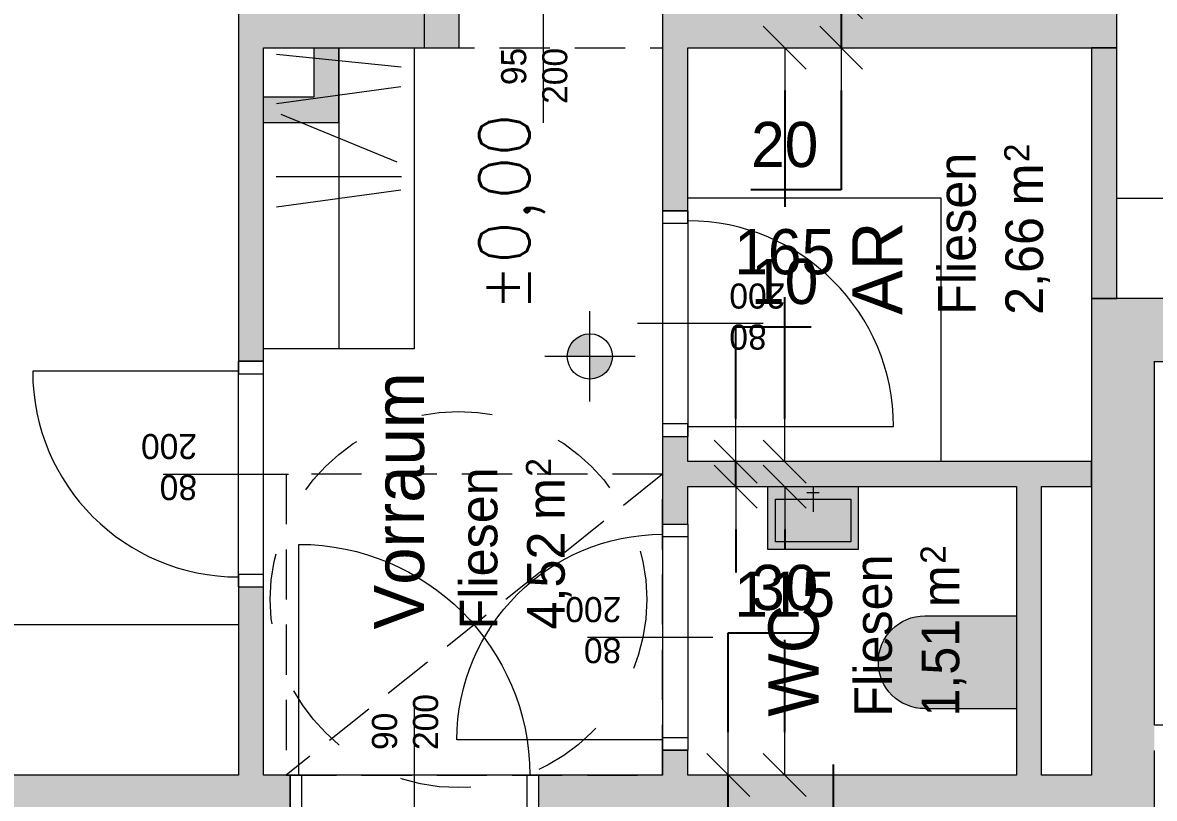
# Model space of a CAD drawing. Header units: metres. Extents: x -223175 to -223082, y -66 to 73.
# Drawn here: x -223164.332 to -223159.822, y -35.672 to -32.579 of the extents above; entities that cross this region are included whole.
import ezdxf
from ezdxf.enums import TextEntityAlignment as Align

# ---------------------------------------------------------------- set-up
doc = ezdxf.new("R2010")
doc.units = ezdxf.units.M
doc.header["$MEASUREMENT"] = 0
for name, pattern in [('HIDDEN', [0.3, 0.2, -0.09999999999999998]), ('Strichlinie', [0.5644444465637207, 0.2822222232818604, -0.2822222232818603]), ('Strichlinie mittel', [0.30000000000000004, 0.2, -0.1])]:
    doc.linetypes.add(name, pattern=pattern)
for name, color, linetype in [('cs-abbruch wand.cs', 7, 'Continuous'), ('cs-b1600.cs', 7, 'Continuous'), ('cs-bemassung.cs', 7, 'Continuous'), ('cs-bestand wand.cs', 7, 'Continuous'), ('cs-einrichtung allg.cs', 7, 'Continuous'), ('cs-einrichtung san.cs', 7, 'Continuous'), ('cs-hoehenkoten.cs', 7, 'Continuous'), ('cs-raumstempel.cs', 7, 'Continuous'), ('cs-wand ntr.cs', 7, 'Continuous')]:
    doc.layers.add(name, color=color, linetype=linetype)
doc.dimstyles.new('ERSTELLTER_STIL__2', dxfattribs={"dimtxt": 0.1799999952316284, "dimasz": 0.171, "dimexe": 0.18, "dimexo": 0.0625, "dimgap": 0.09, "dimtad": 1, "dimtih": 1, "dimtoh": 1, "dimdec": 0, "dimlfac": 100, "dimzin": 0, "dimdsep": 46, "dimtxsty": 'Standard', "dimblk": 'ARROWHEAD_6', "dimblk1": 'ARROWHEAD_6', "dimblk2": 'ARROWHEAD_6', "dimcen": 0.09, "dimse1": 1, "dimse2": 1, "dimclrd": 7, "dimclre": 7, "dimclrt": 7, "dimazin": 0, "dimtfac": 1, "dimtdec": 4, "dimtmove": 0, "dimatfit": 3, "dimfxl": 1, "dimtolj": 1, "dimtzin": 0, "dimarcsym": 0})

# ---------------------------------------------------------------- blocks, each defined once
blk = doc.blocks.new('WC_21_89', base_point=(-14431.75625644175, 223160.7018284391))
at = {"layer": 'cs-raumstempel.cs', "color": 7, "lineweight": 13}
for tag, height, p in [('ROOM_NAME', 0.2, (-14432.09815144175, 223161.0351617724)), ('stFloorCovering', 0.15, (-14432.09815144175, 223160.6931011664)), ('ROOM_AREA', 0.15, (-14432.09815144175, 223160.4245557118)), ('DUMMY_875', 0.15, (-14431.71720144175, 223160.4245557118)), ('DUMMY_876', 0.1, (-14431.48898144175, 223160.4291011663))]:
    blk.add_attdef(tag, text='', height=height, dxfattribs=at).set_placement(p, align=Align.TOP_LEFT)
blk = doc.blocks.new('AR_21_91', base_point=(-14430.15474749245, 223160.3679225197))
at = {"layer": 'cs-raumstempel.cs', "color": 7, "lineweight": 13}
for tag, height, p in [('ROOM_NAME', 0.2, (-14430.49664249245, 223160.7012558531)), ('stFloorCovering', 0.15, (-14430.49664249245, 223160.359195247)), ('ROOM_AREA', 0.15, (-14430.49664249245, 223160.0906497925)), ('DUMMY_875', 0.15, (-14430.11569249245, 223160.0906497925)), ('DUMMY_876', 0.1, (-14429.88747249245, 223160.095195247))]:
    blk.add_attdef(tag, text='', height=height, dxfattribs=at).set_placement(p, align=Align.TOP_LEFT)
blk = doc.blocks.new('Vorraum_21_93', base_point=(-14431.22804239603, 223162.2740176304))
at = {"layer": 'cs-raumstempel.cs', "color": 7, "lineweight": 13}
for tag, height, p in [('ROOM_NAME', 0.2, (-14431.75080739603, 223162.6073509637)), ('stFloorCovering', 0.15, (-14431.75080739603, 223162.2652903576)), ('ROOM_AREA', 0.15, (-14431.75080739603, 223161.9967449031)), ('DUMMY_875', 0.15, (-14431.36985739603, 223161.9967449031)), ('DUMMY_876', 0.1, (-14431.14163739603, 223162.0012903576))]:
    blk.add_attdef(tag, text='', height=height, dxfattribs=at).set_placement(p, align=Align.TOP_LEFT)
blk = doc.blocks.new('Blockfutter 21_13')
at = {"layer": 'cs-bestand wand.cs', "color": 7, "linetype": 'Continuous', "lineweight": 0}
for p, q in [((0.4600000000000001, 0), (0.4600000000000001, 0.92)), ((-0.4950000000000001, 0), (0.4950000000000001, 0)), ((-0.4500000000000001, 0), (-0.4950000000000001, 0)), ((-0.4950000000000001, 0), (-0.4950000000000001, -0.3)), ((-0.4950000000000001, 0), (-0.4950000000000001, -0.3)), ((-0.4950000000000001, 0), (-0.4950000000000001, -0.3)), ((-0.4500000000000001, -0.3), (-0.4500000000000001, 0)), ((0.4950000000000001, 0), (0.4500000000000001, 0)), ((0.4500000000000001, 0), (0.4500000000000001, -0.3)), ((0.4950000000000001, -0.3), (0.4950000000000001, 0)), ((0.4950000000000001, 0), (0.4950000000000001, -0.3)), ((0.4950000000000001, 0), (0.4950000000000001, -0.3)), ((-0.4950000000000001, -0.3), (0.4950000000000001, -0.3)), ((-0.4950000000000001, -0.3), (-0.4500000000000001, -0.3)), ((0.4500000000000001, -0.3), (0.4950000000000001, -0.3))]:
    blk.add_line(p, q, dxfattribs=at)
blk.add_arc((0.4600000000000001, 0), 0.92, 90, 180, dxfattribs=at)
blk = doc.blocks.new('T Marker 21_10')
at = {"layer": 'cs-bestand wand.cs', "color": 7, "linetype": 'Continuous', "lineweight": 13}
blk.add_line((0, 0.3), (0, -0.4), dxfattribs=at)
at = {"layer": 'cs-bestand wand.cs', "color": 7, "lineweight": 13}
for tag, p in [('DUMMY_272', (0.02636363636363635, 0.06506909090909088)), ('DUMMY_273', (0.19, 0.06506909090909088))]:
    blk.add_attdef(tag, text='', height=0.1, rotation=90, dxfattribs=at).set_placement(p, align=Align.BOTTOM_LEFT)
blk = doc.blocks.new('Wand_122', base_point=(-14432.63125644175, 223167.247081045))
at = {"layer": 'cs-bestand wand.cs', "linetype": 'Continuous', "lineweight": 0, "true_color": 0x8b8b8b}
for points in [[(-14432.63125644175, 223167.247081045), (-14432.63125644175, 223162.941350608), (-14432.33125644175, 223162.941350608), (-14432.33125644175, 223166.947081045)], [(-14432.63125644175, 223159.497081045), (-14432.33125644175, 223159.747081045), (-14432.33125644175, 223161.951350608), (-14432.63125644175, 223161.951350608)]]:
    blk.add_hatch(color=252, dxfattribs=at).paths.add_polyline_path(points)
at = {"layer": 'cs-bestand wand.cs', "color": 7, "linetype": 'Continuous', "lineweight": 20}
for p, q in [((-14432.33125644175, 223162.9413506504), (-14432.63125644175, 223162.9413506504)), ((-14432.33125644175, 223161.9513506504), (-14432.63125644175, 223161.9513506504))]:
    blk.add_line(p, q, dxfattribs=at)
at = {"layer": 'cs-bestand wand.cs', "color": 7, "linetype": 'Continuous', "lineweight": 20, "flags": 128}
for points in [[(-14432.33125644175, 223163.147081045), (-14432.33125644175, 223166.947081045)], [(-14432.33125644175, 223162.9413506252), (-14432.33125644175, 223163.047081045)], [(-14432.33125644175, 223161.4565791181), (-14432.33125644175, 223161.9513506251)], [(-14432.33125644175, 223160.04707776), (-14432.33125644175, 223161.3565791181)], [(-14432.33125644175, 223159.747081045), (-14432.33125644175, 223159.94707776)]]:
    blk.add_lwpolyline(points, dxfattribs=at)
at = {"layer": 'cs-bestand wand.cs', "color": 7, "linetype": 'Continuous', "lineweight": 0, "xscale": -1, "rotation": 270}
blk.add_blockref('Blockfutter 21_13', (-14432.33125644175, 223162.4463506504), dxfattribs=at)
at = {"layer": 'cs-bestand wand.cs', "color": 7, "linetype": 'Continuous', "lineweight": 0}
ref = blk.add_blockref('T Marker 21_10', (-14432.33125644175, 223162.4463506504), dxfattribs=dict(at, rotation=270))
ref.add_attrib('DUMMY_272', 'EI2 30-C-sm', dxfattribs={"color": 7, "lineweight": 13, "height": 0.1, "rotation": 360}).set_placement((-14433.44689644175, 223162.4414177413), align=Align.BOTTOM_LEFT)
ref.add_attrib('DUMMY_273', '90', dxfattribs={"color": 7, "lineweight": 13, "height": 0.1, "rotation": 360}).set_placement((-14432.23125644175, 223162.4850541049), align=Align.BOTTOM_LEFT)
ref.add_attrib('DUMMY_274', '200', dxfattribs={"color": 7, "lineweight": 13, "height": 0.1, "rotation": 360}).set_placement((-14432.23125644175, 223162.3214177413), align=Align.BOTTOM_LEFT)
blk = doc.blocks.new('Wand_127', base_point=(-14430.43125644175, 223159.497081045))
at = {"layer": 'cs-bestand wand.cs', "linetype": 'Continuous', "lineweight": 0, "true_color": 0x8b8b8b}
blk.add_hatch(color=252, dxfattribs=at).paths.add_polyline_path([(-14430.43125644175, 223159.747081045), (-14432.33125644175, 223159.747081045), (-14432.63125644175, 223159.497081045), (-14430.68125644175, 223159.497081045)])
at = {"layer": 'cs-bestand wand.cs', "color": 7, "linetype": 'Continuous', "lineweight": 20, "flags": 128}
for points in [[(-14430.43125644175, 223159.747081045), (-14432.33125644175, 223159.747081045)], [(-14432.63125644175, 223159.497081045), (-14432.2327697908, 223159.497081045)], [(-14432.1327697908, 223159.497081045), (-14430.68125644175, 223159.497081045)]]:
    blk.add_lwpolyline(points, dxfattribs=at)
blk = doc.blocks.new('Wand_129', base_point=(-14430.43125644175, 223154.4571014483))
at = {"layer": 'cs-bestand wand.cs', "linetype": 'Continuous', "lineweight": 0, "true_color": 0x8b8b8b}
blk.add_hatch(color=252, dxfattribs=at).paths.add_polyline_path([(-14430.43125644175, 223154.7071014483), (-14430.43125644175, 223159.747081045), (-14430.68125644175, 223159.497081045), (-14430.68125644175, 223154.7071014483)])
at = {"layer": 'cs-bestand wand.cs', "color": 7, "linetype": 'Continuous', "lineweight": 20, "flags": 128}
blk.add_lwpolyline([(-14430.43125644175, 223154.7071014483), (-14430.43125644175, 223159.747081045)], dxfattribs=at)
blk = doc.blocks.new('Rechteckige Türöffnung 21_9')
at = {"layer": 'cs-bestand wand.cs', "color": 1, "linetype": 'Strichlinie mittel', "lineweight": 0}
for p, q in [((-0.4750000000003652, 0.2), (0.4750000000003652, 0.2)), ((-0.4750000000003652, 0), (0.4750000000003652, 0))]:
    blk.add_line(p, q, dxfattribs=at)
at = {"layer": 'cs-bestand wand.cs', "color": 1, "linetype": 'Continuous', "lineweight": 0}
for p, q in [((-0.4750000000003652, 0), (-0.4750000000003652, 0.2)), ((0.4750000000003652, 0), (0.4750000000003652, 0.2))]:
    blk.add_line(p, q, dxfattribs=at)
blk = doc.blocks.new('T Marker 21_14')
at = {"layer": 'cs-bestand wand.cs', "color": 1, "linetype": 'Continuous', "lineweight": 0}
blk.add_line((-6.123233995736766e-17, -0.5), (1.224646799147354e-17, 0.1), dxfattribs=at)
at = {"layer": 'cs-bestand wand.cs', "color": 1, "lineweight": 0}
for tag, p in [('DUMMY_272', (0.02636363636363628, -0.284169182762363)), ('DUMMY_273', (0.1899999999999999, -0.35878831959809))]:
    blk.add_attdef(tag, text='', height=0.1, rotation=89.99999999999999, dxfattribs=at).set_placement(p, align=Align.BOTTOM_LEFT)
blk = doc.blocks.new('Wand_141', base_point=(-14429.43125644175, 223163.047081045))
at = {"layer": 'cs-bestand wand.cs', "linetype": 'Continuous', "lineweight": 0, "true_color": 0x8b8b8b}
for points in [[(-14429.43125644175, 223163.047081045), (-14429.43125644175, 223162.4065791019), (-14429.23125646559, 223162.4065791019), (-14429.23125646559, 223163.047081045)], [(-14429.43125644175, 223159.647081045), (-14429.23125646559, 223159.647081045), (-14429.23125646559, 223161.4565791138), (-14429.43125644175, 223161.4565791138)]]:
    blk.add_hatch(color=252, dxfattribs=at).paths.add_polyline_path(points)
at = {"layer": 'cs-bestand wand.cs', "color": 7, "linetype": 'Continuous', "lineweight": 20}
for p, q in [((-14429.23125644175, 223162.4065791181), (-14429.43125644175, 223162.4065791181)), ((-14429.23125644175, 223161.4565791181), (-14429.43125644175, 223161.4565791181))]:
    blk.add_line(p, q, dxfattribs=at)
at = {"layer": 'cs-bestand wand.cs', "color": 7, "linetype": 'Continuous', "lineweight": 20, "flags": 128}
for points in [[(-14429.43125644175, 223163.047081045), (-14429.43125644175, 223162.8470810451)], [(-14429.23125644175, 223162.4065791019), (-14429.23125644175, 223163.047081045)], [(-14429.43125644175, 223162.7470810451), (-14429.43125644175, 223162.4065791019)], [(-14429.23125644175, 223159.647081045), (-14429.23125644175, 223161.4565791138)], [(-14429.43125644175, 223161.3565791181), (-14429.43125644175, 223159.647081045)], [(-14429.43125644175, 223159.647081045), (-14429.23125644175, 223159.647081045)]]:
    blk.add_lwpolyline(points, dxfattribs=at)
at = {"layer": 'cs-bestand wand.cs', "color": 1, "linetype": 'Continuous', "lineweight": 0, "xscale": -1, "rotation": 90}
blk.add_blockref('Rechteckige Türöffnung 21_9', (-14429.23125644175, 223161.9315791181), dxfattribs=at)
at = {"layer": 'cs-bestand wand.cs', "color": 1, "linetype": 'Continuous', "lineweight": 0}
ref = blk.add_blockref('T Marker 21_14', (-14429.23125644175, 223161.9315791181), dxfattribs=dict(at, rotation=270))
ref.add_attrib('DUMMY_272', '95', dxfattribs={"color": 1, "lineweight": 25, "height": 0.1, "rotation": 360}).set_placement((-14429.58049644175, 223161.9702825727), align=Align.BOTTOM_LEFT)
ref.add_attrib('DUMMY_273', '200', dxfattribs={"color": 1, "lineweight": 25, "height": 0.1, "rotation": 360}).set_placement((-14429.65511644175, 223161.806646209), align=Align.BOTTOM_LEFT)
blk = doc.blocks.new('Blockfutter 21_2')
at = {"layer": 'cs-wand ntr.cs', "color": 7, "linetype": 'Continuous', "lineweight": 13}
for p, q in [((0.4100000000000001, 0), (0.4100000000000001, 0.8200000000000001)), ((-0.4500000000000001, 0), (0.4500000000000001, 0)), ((-0.4000000000000001, 0), (-0.4500000000000001, 0)), ((-0.4500000000000001, 0), (-0.4500000000000001, -0.1)), ((-0.4500000000000001, 0), (-0.4500000000000001, -0.1)), ((-0.4500000000000001, 0), (-0.4500000000000001, -0.1)), ((-0.4000000000000001, -0.1), (-0.4000000000000001, 0)), ((0.4500000000000001, 0), (0.4000000000000001, 0)), ((0.4000000000000001, 0), (0.4000000000000001, -0.1)), ((0.4500000000000001, -0.1), (0.4500000000000001, 0)), ((0.4500000000000001, 0), (0.4500000000000001, -0.1)), ((0.4500000000000001, 0), (0.4500000000000001, -0.1)), ((-0.4500000000000001, -0.1), (0.4500000000000001, -0.1)), ((-0.4500000000000001, -0.1), (-0.4000000000000001, -0.1)), ((0.4000000000000001, -0.1), (0.4500000000000001, -0.1))]:
    blk.add_line(p, q, dxfattribs=at)
blk.add_arc((0.4100000000000001, 0), 0.8200000000000001, 90, 180, dxfattribs=at)
blk = doc.blocks.new('T Marker 21_2')
at = {"layer": 'cs-wand ntr.cs', "color": 7, "linetype": 'Continuous', "lineweight": 0}
blk.add_line((-4.898587196589413e-17, -0.4), (1.224646799147353e-17, 0.1), dxfattribs=at)
at = {"layer": 'cs-wand ntr.cs', "color": 7, "lineweight": 13}
for tag, p in [('DUMMY_272', (0.02636363636363628, -0.284169182762363)), ('DUMMY_273', (0.1899999999999999, -0.35878831959809))]:
    blk.add_attdef(tag, text='', height=0.1, rotation=89.99999999999999, dxfattribs=at).set_placement(p, align=Align.BOTTOM_LEFT)
blk = doc.blocks.new('Blockfutter 21_3')
at = {"layer": 'cs-wand ntr.cs', "color": 7, "linetype": 'Continuous', "lineweight": 13}
for p, q in [((0.4100000000000001, 0), (0.4100000000000001, 0.8200000000000001)), ((-0.4500000000000001, 0), (0.4500000000000001, 0)), ((-0.4000000000000001, 0), (-0.4500000000000001, 0)), ((-0.4500000000000001, 0), (-0.4500000000000001, -0.1)), ((-0.4500000000000001, -0.1), (-0.4500000000000001, 0)), ((-0.4500000000000001, -0.1), (-0.4500000000000001, 0)), ((-0.4000000000000001, -0.1), (-0.4000000000000001, 0)), ((0.4500000000000001, 0), (0.4000000000000001, 0)), ((0.4000000000000001, 0), (0.4000000000000001, -0.1)), ((0.4500000000000001, -0.1), (0.4500000000000001, 0)), ((0.4500000000000001, -0.1), (0.4500000000000001, 0)), ((0.4500000000000001, -0.1), (0.4500000000000001, 0)), ((-0.4500000000000001, -0.1), (0.4500000000000001, -0.1)), ((-0.4500000000000001, -0.1), (-0.4000000000000001, -0.1)), ((0.4000000000000001, -0.1), (0.4500000000000001, -0.1))]:
    blk.add_line(p, q, dxfattribs=at)
blk.add_arc((0.4100000000000001, 0), 0.8200000000000001, 90, 180, dxfattribs=at)
blk = doc.blocks.new('T Marker 21')
at = {"layer": 'cs-wand ntr.cs', "color": 7, "linetype": 'Continuous', "lineweight": 13}
blk.add_line((0, 0.3), (0, -0.2), dxfattribs=at)
at = {"layer": 'cs-wand ntr.cs', "color": 7, "lineweight": 13}
for tag, p in [('DUMMY_273', (-0.1899999999999999, 0.3889265014162717)), ('DUMMY_272', (-0.02636363636363633, 0.3143073645805448))]:
    blk.add_attdef(tag, text='', height=0.1, rotation=270, dxfattribs=at).set_placement(p, align=Align.BOTTOM_LEFT)
blk = doc.blocks.new('Wand_151', base_point=(-14429.43125644175, 223161.4565791181))
at = {"layer": 'cs-wand ntr.cs', "linetype": 'Continuous', "lineweight": 0, "true_color": 0xfee4b1}
for points in [[(-14432.23125642238, 223161.4565791375), (-14432.33125644175, 223161.4565791375), (-14432.33125644175, 223161.3565791181), (-14432.23125642238, 223161.3565791181)], [(-14431.33125642089, 223161.3565791181), (-14430.98125643516, 223161.3565791181), (-14430.98125643516, 223161.456579114), (-14431.33125642089, 223161.4565791424)], [(-14429.43125644175, 223161.4565791424), (-14430.08125644355, 223161.456579114), (-14430.08125644355, 223161.3565791181), (-14429.43125644175, 223161.3565791181)]]:
    blk.add_hatch(color=41, dxfattribs=at).paths.add_polyline_path(points)
at = {"layer": 'cs-wand ntr.cs', "color": 7, "linetype": 'Continuous', "lineweight": 13}
for p, q in [((-14432.23125644175, 223161.4565791181), (-14432.23125644175, 223161.3565791181)), ((-14431.33125644175, 223161.4565791181), (-14431.33125644175, 223161.3565791181)), ((-14430.98125644175, 223161.4565791181), (-14430.98125644175, 223161.3565791181)), ((-14430.08125644175, 223161.4565791181), (-14430.08125644175, 223161.3565791181))]:
    blk.add_line(p, q, dxfattribs=at)
at = {"layer": 'cs-wand ntr.cs', "color": 7, "linetype": 'Continuous', "lineweight": 13, "flags": 128}
for points in [[(-14432.23125642238, 223161.4565791181), (-14432.33125644175, 223161.4565791181)], [(-14430.98125646112, 223161.4565791181), (-14431.33125642089, 223161.4565791181)], [(-14429.43125644175, 223161.4565791181), (-14430.08125645963, 223161.4565791181)], [(-14432.33125644175, 223161.3565791181), (-14432.23125642238, 223161.3565791181)], [(-14431.33125642089, 223161.3565791181), (-14431.18125644175, 223161.3565791181)], [(-14431.08125644175, 223161.3565791181), (-14430.98125646112, 223161.3565791181)], [(-14430.08125645963, 223161.3565791181), (-14429.43125644175, 223161.3565791181)]]:
    blk.add_lwpolyline(points, dxfattribs=at)
at = {"layer": 'cs-wand ntr.cs', "color": 7, "linetype": 'Continuous', "lineweight": 13, "xscale": -1}
blk.add_blockref('Blockfutter 21_2', (-14431.78125644175, 223161.4565791181), dxfattribs=at)
at = {"layer": 'cs-wand ntr.cs', "color": 7, "linetype": 'Continuous', "lineweight": 13}
ref = blk.add_blockref('T Marker 21_2', (-14431.78125644175, 223161.3565791181), dxfattribs=dict(at, rotation=180))
ref.add_attrib('DUMMY_272', '80', dxfattribs={"color": 7, "lineweight": 13, "height": 0.1, "rotation": 89.99999999999999}).set_placement((-14431.75489280539, 223161.621646209), align=Align.BOTTOM_LEFT)
ref.add_attrib('DUMMY_273', '200', dxfattribs={"color": 7, "lineweight": 13, "height": 0.1, "rotation": 89.99999999999999}).set_placement((-14431.59125644175, 223161.621646209), align=Align.BOTTOM_LEFT)
at = {"layer": 'cs-wand ntr.cs', "color": 7, "linetype": 'Continuous', "lineweight": 13, "rotation": 180}
blk.add_blockref('T Marker 21', (-14430.53125644175, 223161.3565791181), dxfattribs=at).add_auto_attribs({'DUMMY_272': '80', 'DUMMY_273': '200'})
blk.add_blockref('Blockfutter 21_3', (-14430.53125644175, 223161.3565791181), dxfattribs=at)
blk = doc.blocks.new('Wand_152', base_point=(-14429.43225644175, 223159.747081045))
at = {"layer": 'cs-wand ntr.cs', "linetype": 'Continuous', "lineweight": 0, "true_color": 0xfee4b1}
blk.add_hatch(color=41, dxfattribs=at).paths.add_polyline_path([(-14429.43225644175, 223159.747081045), (-14430.43125644175, 223159.747081045), (-14430.43125644175, 223159.647081045), (-14429.43225644175, 223159.647081045)])
at = {"layer": 'cs-wand ntr.cs', "color": 7, "linetype": 'Continuous', "lineweight": 13, "flags": 128}
for points in [[(-14429.43225644175, 223159.747081045), (-14430.43125644175, 223159.747081045)], [(-14430.43125644175, 223159.747081045), (-14430.43125644175, 223159.647081045)], [(-14429.43225644175, 223159.647081045), (-14429.43225644175, 223159.747081045)], [(-14430.43125644175, 223159.647081045), (-14429.43225644175, 223159.647081045)]]:
    blk.add_lwpolyline(points, dxfattribs=at)
blk = doc.blocks.new('Wand_156', base_point=(-14431.18125644175, 223159.748081045))
at = {"layer": 'cs-wand ntr.cs', "linetype": 'Continuous', "lineweight": 0, "true_color": 0xfee4b1}
blk.add_hatch(color=41, dxfattribs=at).paths.add_polyline_path([(-14431.08125644175, 223159.748081045), (-14431.08125644175, 223161.3565791181), (-14431.18125644175, 223161.3565791181), (-14431.18125644175, 223159.748081045)])
at = {"layer": 'cs-wand ntr.cs', "color": 7, "linetype": 'Continuous', "lineweight": 13, "flags": 128}
for points in [[(-14431.18125644175, 223161.3565791181), (-14431.18125644175, 223160.04707776)], [(-14431.08125644175, 223159.748081045), (-14431.08125644175, 223161.3565791181)], [(-14431.18125644175, 223159.94707776), (-14431.18125644175, 223159.748081045)], [(-14431.18125644175, 223159.748081045), (-14431.08125644175, 223159.748081045)]]:
    blk.add_lwpolyline(points, dxfattribs=at)
blk = doc.blocks.new('Wand_192', base_point=(-14428.23125644175, 223163.047081045))
at = {"layer": 'cs-wand ntr.cs', "linetype": 'Continuous', "lineweight": 0, "true_color": 0xfee4b1}
for points in [[(-14431.58125644175, 223163.147081045), (-14432.33125644175, 223163.147081045), (-14432.33125644175, 223163.047081045), (-14431.58125644175, 223163.047081045)], [(-14430.68125644175, 223163.047081045), (-14428.23125644175, 223163.047081045), (-14428.23125644175, 223163.147081045), (-14430.68125644175, 223163.147081045)]]:
    blk.add_hatch(color=41, dxfattribs=at).paths.add_polyline_path(points)
at = {"layer": 'cs-wand ntr.cs', "color": 7, "linetype": 'Continuous', "lineweight": 13}
for p, q in [((-14431.58125644175, 223163.147081045), (-14431.58125644175, 223163.047081045)), ((-14430.68125644175, 223163.147081045), (-14430.68125644175, 223163.047081045))]:
    blk.add_line(p, q, dxfattribs=at)
at = {"layer": 'cs-wand ntr.cs', "color": 7, "linetype": 'Continuous', "lineweight": 13, "flags": 128}
for points in [[(-14431.58125644175, 223163.147081045), (-14432.33125644175, 223163.147081045)], [(-14428.23125644175, 223163.147081045), (-14430.68125644175, 223163.147081045)], [(-14432.33125644175, 223163.047081045), (-14431.58125644175, 223163.047081045)], [(-14430.68125644175, 223163.047081045), (-14429.72909059572, 223163.047081045)], [(-14429.62909059572, 223163.047081045), (-14429.43125644175, 223163.047081045)], [(-14429.23125644175, 223163.047081045), (-14428.23125644175, 223163.047081045)]]:
    blk.add_lwpolyline(points, dxfattribs=at)
at = {"layer": 'cs-wand ntr.cs', "color": 7, "linetype": 'Continuous', "lineweight": 13}
blk.add_blockref('Blockfutter 21_2', (-14431.13125644175, 223163.147081045), dxfattribs=at)
ref = blk.add_blockref('T Marker 21_2', (-14431.13125644175, 223163.047081045), dxfattribs=dict(at, rotation=180))
ref.add_attrib('DUMMY_272', '80', dxfattribs={"color": 7, "lineweight": 13, "height": 0.1, "rotation": 89.99999999999999}).set_placement((-14431.10489280539, 223163.3121481359), align=Align.BOTTOM_LEFT)
ref.add_attrib('DUMMY_273', '200', dxfattribs={"color": 7, "lineweight": 13, "height": 0.1, "rotation": 89.99999999999999}).set_placement((-14430.94125644175, 223163.3121481359), align=Align.BOTTOM_LEFT)
blk = doc.blocks.new('Wand_676', base_point=(-14432.63125644175, 223159.94707776))
at = {"layer": 'cs-wand ntr.cs', "linetype": 'Continuous', "lineweight": 0, "true_color": 0xfee4b1}
blk.add_hatch(color=41, dxfattribs=at).paths.add_polyline_path([(-14432.33125644175, 223159.94707776), (-14431.18125644175, 223159.94707776), (-14431.18125644175, 223160.04707776), (-14432.33125644175, 223160.04707776)])
at = {"layer": 'cs-wand ntr.cs', "color": 7, "linetype": 'Continuous', "lineweight": 13, "flags": 128}
for points in [[(-14431.18125644175, 223160.04707776), (-14432.33125644175, 223160.04707776)], [(-14432.33125644175, 223159.94707776), (-14431.18125644175, 223159.94707776)]]:
    blk.add_lwpolyline(points, dxfattribs=at)
blk = doc.blocks.new('Wand_677', base_point=(-14429.62909059572, 223163.047081045))
at = {"layer": 'cs-wand ntr.cs', "linetype": 'Continuous', "lineweight": 0, "true_color": 0xfee4b1}
blk.add_hatch(color=41, dxfattribs=at).paths.add_polyline_path([(-14429.72909059572, 223163.047081045), (-14429.72909059572, 223162.7470810451), (-14429.62909059572, 223162.8470810451), (-14429.62909059572, 223163.047081045)])
at = {"layer": 'cs-wand ntr.cs', "color": 7, "linetype": 'Continuous', "lineweight": 13, "flags": 128}
for points in [[(-14429.72909059572, 223163.047081045), (-14429.72909059572, 223162.7470810451)], [(-14429.62909059572, 223162.8470810451), (-14429.62909059572, 223163.047081045)]]:
    blk.add_lwpolyline(points, dxfattribs=at)
blk = doc.blocks.new('Wand_678', base_point=(-14429.62909059572, 223162.8470810451))
at = {"layer": 'cs-wand ntr.cs', "linetype": 'Continuous', "lineweight": 0, "true_color": 0xfee4b1}
blk.add_hatch(color=41, dxfattribs=at).paths.add_polyline_path([(-14429.72909059572, 223162.7470810451), (-14429.43125644175, 223162.7470810451), (-14429.43125644175, 223162.8470810451), (-14429.62909059572, 223162.8470810451)])
at = {"layer": 'cs-wand ntr.cs', "color": 7, "linetype": 'Continuous', "lineweight": 13, "flags": 128}
for points in [[(-14429.43125644175, 223162.8470810451), (-14429.62909059572, 223162.8470810451)], [(-14429.72909059572, 223162.7470810451), (-14429.43125644175, 223162.7470810451)]]:
    blk.add_lwpolyline(points, dxfattribs=at)
blk = doc.blocks.new('sn-aa_cupboard_60_60_3')
at = {"layer": 'cs-einrichtung allg.cs', "color": 251, "linetype": 'Continuous', "lineweight": 0, "true_color": 0x494949}
for p, q in [((3.800000000017462, 0.6000023919623345), (0, 0.6000023919623345)), ((0, 0.6000023919623345), (0, 2.699991455301642e-06)), ((3.800000000017462, 2.699991455301642e-06), (3.800000000017462, 0.6000023919623345)), ((0, 2.699991455301642e-06), (3.800000000017462, 2.699991455301642e-06))]:
    blk.add_line(p, q, dxfattribs=at)
blk = doc.blocks.new('sn-aa_wardrobe_120-60_3')
at = {"layer": 'cs-einrichtung allg.cs', "color": 251, "linetype": 'Continuous', "lineweight": 0, "true_color": 0x494949}
for p, q in [((1.200000000000728, 0.6000023919623345), (0, 0.6000023919623345)), ((0, 0.6000023919623345), (0, 2.699991455301642e-06)), ((1.200000000000728, 2.699991455301642e-06), (1.200000000000728, 0.6000023919623345)), ((0.0257635100006155, 0.5486948183097411), (0.07678259999920556, 0.05130487366113812)), ((0.2228151300005266, 0.5476803188212216), (0.1548652099991159, 0.05231927314889617)), ((0.5140500300003623, 0.5499997176229954), (0.5140500300003623, 0.04999997431878)), ((0.6339749599992501, 0.5476803188212216), (0.5660250399996585, 0.05231927314889617)), ((0.2647811900005763, 0.5312836272350978), (0.4545996599990758, 0.0687160647357814)), ((0, 0.2999998459708877), (1.200000000000728, 0.2999998459708877)), ((0, 2.699991455301642e-06), (1.200000000000728, 2.699991455301642e-06))]:
    blk.add_line(p, q, dxfattribs=at)
blk = doc.blocks.new('sn-aa_wc')
at = {"layer": 'cs-einrichtung san.cs', "linetype": 'Continuous', "lineweight": 0, "true_color": 0xffffff}
blk.add_hatch(color=7, dxfattribs=at).paths.add_polyline_path([(0, 0.5499999999883585), (0, 0.1849999999976717, 0.9999999999999999), (0.3700000000044383, 0.1849999999976717), (0.3700000000026193, 0.5499999999883585)])
at = {"layer": 'cs-einrichtung san.cs', "color": 251, "linetype": 'Continuous', "lineweight": 0, "true_color": 0x494949}
for p, q in [((0.3700000000026193, 0.5499999999883585), (0, 0.5499999999883585)), ((0, 0.1849999999976717), (0, 0.5499999999883585)), ((0.3700000000026193, 0.1849999999976717), (0.3700000000026193, 0.5499999999883585))]:
    blk.add_line(p, q, dxfattribs=at)
blk.add_arc((0.1850000000013097, 0.1849999999976717), 0.1849999999981969, 180, 0, dxfattribs=at)
blk = doc.blocks.new('sn-aa_basin_wc')
at = {"layer": 'cs-einrichtung san.cs', "linetype": 'Continuous', "lineweight": 0, "true_color": 0xffffff}
blk.add_hatch(color=7, dxfattribs=at).paths.add_polyline_path([(0, 0), (0.3599999999987631, 0), (0.3599999999987631, 0.25), (0, 0.25)])
at = {"layer": 'cs-einrichtung san.cs', "color": 251, "linetype": 'Continuous', "lineweight": 0, "true_color": 0x494949}
for p, q in [((0.3599999999987631, 0.25), (0, 0.25)), ((0, 0.25), (0, 0)), ((0.180000000000291, 0.25), (0.180000000000291, 0.1500000000232831)), ((0.3599999999987631, 0), (0.3599999999987631, 0.25)), ((0.3299999999981083, 0.2000000000116415), (0.03000000000065484, 0.2000000000116415)), ((0.03000000000065484, 0.2000000000116415), (0.03000000000065484, 0.02999999999883585)), ((0.1550000000006548, 0.2250000000058208), (0.2049999999999272, 0.2250000000058208)), ((0.3299999999981083, 0.02999999999883585), (0.3299999999981083, 0.2000000000116415)), ((0, 0), (0.3599999999987631, 0)), ((0.03000000000065484, 0.02999999999883585), (0.3299999999981083, 0.02999999999883585))]:
    blk.add_line(p, q, dxfattribs=at)
blk = doc.blocks.new('sn-aa_b1600_120-150')
at = {"layer": 'cs-b1600.cs', "color": 1, "linetype": 'HIDDEN', "lineweight": 0}
for p, q in [((0, 0), (1.5, 1.200000000040745)), ((1.5, 1.200000000040745), (0, 1.200000000040745)), ((0, 1.200000000040745), (0, 0)), ((1.5, 0), (1.5, 1.200000000040745)), ((0, 0), (1.5, 0))]:
    blk.add_line(p, q, dxfattribs=at)
blk = doc.blocks.new('sn-aa_cupboard_60_60_55')
at = {"layer": 'cs-einrichtung allg.cs', "color": 251, "linetype": 'Continuous', "lineweight": 0, "true_color": 0x494949}
for p, q in [((0.6007222438565805, 1.450517813791521), (0, 1.450517813791521)), ((0, 1.450517813791521), (0, 6.527290679514408e-06)), ((0.6007222438565805, 6.527290679514408e-06), (0.6007222438565805, 1.450517813791521)), ((0, 6.527290679514408e-06), (0.6007222438565805, 6.527290679514408e-06))]:
    blk.add_line(p, q, dxfattribs=at)
blk = doc.blocks.new('Höhenbemaßung_10', base_point=(-14430.66207447149, 223161.7467449031))
at = {"layer": 'cs-hoehenkoten.cs', "linetype": 'Continuous', "lineweight": 0}
for points in [[(-14430.66207447149, 223161.7467449031), (-14430.57207447149, 223161.7467449031), (-14430.57892531356, 223161.781186412), (-14430.59843486118, 223161.8103845134), (-14430.62763296258, 223161.829894061), (-14430.66207447149, 223161.8367449031)], [(-14430.66207447149, 223161.7467449031), (-14430.75207447149, 223161.7467449031), (-14430.74522362942, 223161.7123033942), (-14430.7257140818, 223161.6831052928), (-14430.6965159804, 223161.6635957452), (-14430.66207447149, 223161.6567449031)]]:
    blk.add_hatch(color=7, dxfattribs=at).paths.add_polyline_path(points)
at = {"layer": 'cs-hoehenkoten.cs', "color": 7, "linetype": 'Continuous', "lineweight": 0}
for p, q in [((-14430.66207447149, 223161.5667449031), (-14430.66207447149, 223161.9267449031)), ((-14430.84207447149, 223161.7467449031), (-14430.48207447149, 223161.7467449031))]:
    blk.add_line(p, q, dxfattribs=at)
blk.add_circle((-14430.66207447149, 223161.7467449031), 0.09000000000000001, dxfattribs=at)
at = {"layer": 'cs-hoehenkoten.cs', "color": 7, "lineweight": 0, "insert": (-14430.48207447843, 223161.9267449031), "char_height": 0.2, "attachment_point": 7}
blk.add_mtext('\\A1;{\\pql;\\Ftxt.shx;±0,00}', dxfattribs=at)
blk = doc.blocks.new('Wand_950', base_point=(-14429.23125644175, 223162.267081045))
at = {"layer": 'cs-abbruch wand.cs', "linetype": 'Continuous', "lineweight": 0, "true_color": 0x7f7f00}
blk.add_hatch(color=56, dxfattribs=at).paths.add_polyline_path([(-14429.23125644175, 223162.267081045), (-14429.23125644175, 223162.4065791181), (-14429.43125644175, 223162.4065791181), (-14429.43125644175, 223162.267081045)])
at = {"layer": 'cs-abbruch wand.cs', "color": 251, "linetype": 'Continuous', "lineweight": 0, "true_color": 0x6d6d6d, "flags": 128}
for points in [[(-14429.23125644175, 223162.4065791181), (-14429.43125644175, 223162.4065791181)], [(-14429.43125644175, 223162.4065791181), (-14429.43125644175, 223162.267081045)], [(-14429.23125644175, 223162.267081045), (-14429.23125644175, 223162.4065791181)], [(-14429.43125644175, 223162.267081045), (-14429.23125644175, 223162.267081045)]]:
    blk.add_lwpolyline(points, dxfattribs=at)
blk = doc.blocks.new('ARROWHEAD_6')
at = {"color": 0, "linetype": 'Continuous', "lineweight": 0}
for p, q in [((-0.5, -0.5), (0.5, 0.5)), ((0, 0), (-1, 0))]:
    blk.add_line(p, q, dxfattribs=at)
blk = doc.blocks.new('*D924')
at = {"layer": 'cs-bemassung.cs', "color": 7, "linetype": 'Continuous', "lineweight": -2, "transparency": 16777216}
for p, q in [((-223161.1001567822, -35.70824271641533), (-223161.1001567822, -35.53724271641534)), ((-223161.1001567822, -35.87924271641533), (-223161.1001567822, -35.97924271642115)), ((-223161.1001567822, -36.15024271642115), (-223161.1001567822, -36.51624271370157)), ((-223161.1001567822, -36.51624271370157), (-223161.4001567766, -36.51624271370157))]:
    blk.add_line(p, q, dxfattribs=at)
at = {"layer": 'Defpoints', "color": 0, "linetype": 'Continuous', "transparency": 16777216}
for p in [(-223163.6970810451, -35.87924271641533), (-223161.1001567822, -35.87924271641533), (-223159.922083209, -35.97924271642115)]:
    blk.add_point(p, dxfattribs=at)
at = {"layer": 'cs-bemassung.cs', "color": 7, "linetype": 'Continuous', "lineweight": -2, "transparency": 16777216, "xscale": 0.171, "yscale": 0.171, "zscale": 0.171}
for p, rotation in [((-223161.1001567822, -35.87924271641533), 270), ((-223161.1001567822, -35.97924271642115), 90)]:
    blk.add_blockref('ARROWHEAD_6', p, dxfattribs=dict(at, rotation=rotation))
at = {"layer": 'cs-bemassung.cs', "color": 7, "linetype": 'Continuous', "lineweight": 0, "transparency": 16777216, "insert": (-223161.2951567793, -36.33624271602253), "char_height": 0.1799999952316284, "attachment_point": 5}
blk.add_mtext('\\A1;10', dxfattribs=at)
blk = doc.blocks.new('*D925')
at = {"layer": 'cs-bemassung.cs', "color": 7, "linetype": 'Continuous', "lineweight": -2, "transparency": 16777216}
for p, q in [((-223161.5201567758, -35.40824271642698), (-223161.5201567758, -35.01224272005994)), ((-223161.5201567758, -35.01224272005994), (-223161.160156783, -35.01224272005994)), ((-223161.5201567758, -35.87924271641533), (-223161.5201567758, -35.57924271642698)), ((-223161.5201567758, -36.05024271641533), (-223161.5201567758, -36.22124271641533))]:
    blk.add_line(p, q, dxfattribs=at)
at = {"layer": 'Defpoints', "color": 0, "linetype": 'Continuous', "transparency": 16777216}
for p in [(-223163.6970810451, -35.57924271642698), (-223161.5201567758, -35.57924271642698), (-223163.6970810451, -35.87924271641533)]:
    blk.add_point(p, dxfattribs=at)
at = {"layer": 'cs-bemassung.cs', "color": 7, "linetype": 'Continuous', "lineweight": -2, "transparency": 16777216, "xscale": 0.171, "yscale": 0.171, "zscale": 0.171}
for p, rotation in [((-223161.5201567758, -35.57924271642698), 270), ((-223161.5201567758, -35.87924271641533), 90)]:
    blk.add_blockref('ARROWHEAD_6', p, dxfattribs=dict(at, rotation=rotation))
at = {"layer": 'cs-bemassung.cs', "color": 7, "linetype": 'Continuous', "lineweight": 0, "transparency": 16777216, "insert": (-223161.2951567793, -34.8322427223809), "char_height": 0.1799999952316284, "attachment_point": 5}
blk.add_mtext('\\A1;30', dxfattribs=at)
blk = doc.blocks.new('*D926')
at = {"layer": 'cs-bemassung.cs', "color": 7, "linetype": 'Continuous', "lineweight": -2, "transparency": 16777216}
for p, q in [((-223161.2951567794, -34.6002427164328), (-223161.2951567794, -34.67946422309185)), ((-223161.2951567794, -35.40824271642698), (-223161.2951567794, -35.03946421832348))]:
    blk.add_line(p, q, dxfattribs=at)
at = {"layer": 'Defpoints', "color": 0, "linetype": 'Continuous', "transparency": 16777216}
for p in [(-223161.2951567794, -34.4292427164328), (-223160.9273300817, -34.4292427164328), (-223163.6970810451, -35.57924271642698)]:
    blk.add_point(p, dxfattribs=at)
at = {"layer": 'cs-bemassung.cs', "color": 7, "linetype": 'Continuous', "lineweight": -2, "transparency": 16777216, "xscale": 0.171, "yscale": 0.171, "zscale": 0.171}
for p, rotation in [((-223161.2951567794, -34.4292427164328), 90), ((-223161.2951567794, -35.57924271642698), 270)]:
    blk.add_blockref('ARROWHEAD_6', p, dxfattribs=dict(at, rotation=rotation))
at = {"layer": 'cs-bemassung.cs', "color": 7, "linetype": 'Continuous', "lineweight": 0, "transparency": 16777216, "insert": (-223161.2951567793, -34.85946422064444), "char_height": 0.1799999952316284, "attachment_point": 5}
blk.add_mtext('\\A1;115', dxfattribs=at)
blk = doc.blocks.new('*D927')
at = {"layer": 'cs-bemassung.cs', "color": 7, "linetype": 'Continuous', "lineweight": -2, "transparency": 16777216}
for p, q in [((-223161.4901567766, -34.15824271642698), (-223161.4901567766, -33.79224271927298)), ((-223161.4901567766, -33.79224271927298), (-223161.1901567822, -33.79224271927298)), ((-223161.4901567766, -34.4292427164328), (-223161.4901567766, -34.32924271642698)), ((-223161.4901567766, -34.6002427164328), (-223161.4901567766, -34.77124271643279))]:
    blk.add_line(p, q, dxfattribs=at)
at = {"layer": 'Defpoints', "color": 0, "linetype": 'Continuous', "transparency": 16777216}
for p in [(-223161.4901567766, -34.32924271642698), (-223160.9273300817, -34.32924271642698), (-223160.9273300817, -34.4292427164328)]:
    blk.add_point(p, dxfattribs=at)
at = {"layer": 'cs-bemassung.cs', "color": 7, "linetype": 'Continuous', "lineweight": -2, "transparency": 16777216, "xscale": 0.171, "yscale": 0.171, "zscale": 0.171}
for p, rotation in [((-223161.4901567766, -34.32924271642698), 270), ((-223161.4901567766, -34.4292427164328), 90)]:
    blk.add_blockref('ARROWHEAD_6', p, dxfattribs=dict(at, rotation=rotation))
at = {"layer": 'cs-bemassung.cs', "color": 7, "linetype": 'Continuous', "lineweight": 0, "transparency": 16777216, "insert": (-223161.2951567793, -33.61224272159394), "char_height": 0.1799999952316284, "attachment_point": 5}
blk.add_mtext('\\A1;10', dxfattribs=at)
blk = doc.blocks.new('*D928')
at = {"layer": 'cs-bemassung.cs', "color": 7, "linetype": 'Continuous', "lineweight": -2, "transparency": 16777216}
for p, q in [((-223161.2951567794, -32.8502427164328), (-223161.2951567794, -33.31377752037522)), ((-223161.2951567794, -34.15824271642698), (-223161.2951567794, -33.67377751560685))]:
    blk.add_line(p, q, dxfattribs=at)
at = {"layer": 'Defpoints', "color": 0, "linetype": 'Continuous', "transparency": 16777216}
for p in [(-223161.6720810451, -32.6792427164328), (-223161.2951567794, -32.6792427164328), (-223160.9273300817, -34.32924271642698)]:
    blk.add_point(p, dxfattribs=at)
at = {"layer": 'cs-bemassung.cs', "color": 7, "linetype": 'Continuous', "lineweight": -2, "transparency": 16777216, "xscale": 0.171, "yscale": 0.171, "zscale": 0.171}
for p, rotation in [((-223161.2951567794, -32.6792427164328), 90), ((-223161.2951567794, -34.32924271642698), 270)]:
    blk.add_blockref('ARROWHEAD_6', p, dxfattribs=dict(at, rotation=rotation))
at = {"layer": 'cs-bemassung.cs', "color": 7, "linetype": 'Continuous', "lineweight": 0, "transparency": 16777216, "insert": (-223161.2951567793, -33.49377751792781), "char_height": 0.1799999952316284, "attachment_point": 5}
blk.add_mtext('\\A1;165', dxfattribs=at)
blk = doc.blocks.new('*D929')
at = {"layer": 'cs-bemassung.cs', "color": 7, "linetype": 'Continuous', "lineweight": -2, "transparency": 16777216}
for p, q in [((-223161.070156783, -32.30824271642116), (-223161.070156783, -32.13724271642116)), ((-223161.070156783, -32.47924271642115), (-223161.070156783, -32.6792427164328)), ((-223161.070156783, -32.8502427164328), (-223161.070156783, -33.24624271292625)), ((-223161.070156783, -33.24624271292625), (-223161.4301567758, -33.24624271292625))]:
    blk.add_line(p, q, dxfattribs=at)
at = {"layer": 'Defpoints', "color": 0, "linetype": 'Continuous', "transparency": 16777216}
for p in [(-223161.6720810451, -32.47924271642115), (-223161.070156783, -32.47924271642115), (-223161.6720810451, -32.6792427164328)]:
    blk.add_point(p, dxfattribs=at)
at = {"layer": 'cs-bemassung.cs', "color": 7, "linetype": 'Continuous', "lineweight": -2, "transparency": 16777216, "xscale": 0.171, "yscale": 0.171, "zscale": 0.171}
for p, rotation in [((-223161.070156783, -32.47924271642115), 270), ((-223161.070156783, -32.6792427164328), 90)]:
    blk.add_blockref('ARROWHEAD_6', p, dxfattribs=dict(at, rotation=rotation))
at = {"layer": 'cs-bemassung.cs', "color": 7, "linetype": 'Continuous', "lineweight": 0, "transparency": 16777216, "insert": (-223161.2951567793, -33.06624271524721), "char_height": 0.1799999952316284, "attachment_point": 5}
blk.add_mtext('\\A1;20', dxfattribs=at)
blk = doc.blocks.new('*D945')
at = {"layer": 'cs-bemassung.cs', "color": 7, "linetype": 'Continuous', "lineweight": -2, "transparency": 16777216}
for p, q in [((-223155.8420140994, -28.60024271643279), (-223155.8420140994, -30.99809081764695)), ((-223155.8420140994, -33.5082427164328), (-223155.8420140994, -31.35809081287857))]:
    blk.add_line(p, q, dxfattribs=at)
at = {"layer": 'Defpoints', "color": 0, "linetype": 'Continuous', "transparency": 16777216}
for p in [(-223160.6770912467, -28.4292427164328), (-223155.8420140994, -28.42924271643279), (-223157.3020912467, -33.6792427164328)]:
    blk.add_point(p, dxfattribs=at)
at = {"layer": 'cs-bemassung.cs', "color": 7, "linetype": 'Continuous', "lineweight": -2, "transparency": 16777216, "xscale": 0.171, "yscale": 0.171, "zscale": 0.171}
for p, rotation in [((-223155.8420140994, -28.42924271643279), 90), ((-223155.8420140994, -33.6792427164328), 270)]:
    blk.add_blockref('ARROWHEAD_6', p, dxfattribs=dict(at, rotation=rotation))
at = {"layer": 'cs-bemassung.cs', "color": 7, "linetype": 'Continuous', "lineweight": 0, "transparency": 16777216, "insert": (-223155.8420140994, -31.17809081519954), "char_height": 0.1799999952316284, "attachment_point": 5}
blk.add_mtext('\\A1;525', dxfattribs=at)
blk = doc.blocks.new('*D906')
at = {"layer": 'cs-bemassung.cs', "color": 7, "linetype": 'Continuous', "lineweight": -2, "transparency": 16777216}
for p, q in [((-223165.9205800378, -35.40824271642698), (-223165.9205800378, -35.23724271642698)), ((-223165.9205800378, -35.57924271642698), (-223165.9205800378, -35.87924271641533)), ((-223165.9205800378, -36.05024271641533), (-223165.9205800378, -36.44624271290878)), ((-223165.9205800378, -36.44624271290878), (-223166.2805800306, -36.44624271290878))]:
    blk.add_line(p, q, dxfattribs=at)
at = {"layer": 'Defpoints', "color": 0, "linetype": 'Continuous', "transparency": 16777216}
for p in [(-223165.9205800378, -35.57924271642698), (-223163.6970810451, -35.57924271642698), (-223163.6970810451, -35.87924271641533)]:
    blk.add_point(p, dxfattribs=at)
at = {"layer": 'cs-bemassung.cs', "color": 7, "linetype": 'Continuous', "lineweight": -2, "transparency": 16777216, "xscale": 0.171, "yscale": 0.171, "zscale": 0.171}
for p, rotation in [((-223165.9205800378, -35.57924271642698), 270), ((-223165.9205800378, -35.87924271641533), 90)]:
    blk.add_blockref('ARROWHEAD_6', p, dxfattribs=dict(at, rotation=rotation))
at = {"layer": 'cs-bemassung.cs', "color": 7, "linetype": 'Continuous', "lineweight": 0, "transparency": 16777216, "insert": (-223166.1455800341, -36.26624271522974), "char_height": 0.1799999952316284, "attachment_point": 5}
blk.add_mtext('\\A1;30', dxfattribs=at)
blk = doc.blocks.new('*D907')
at = {"layer": 'cs-bemassung.cs', "color": 7, "linetype": 'Continuous', "lineweight": -2, "transparency": 16777216}
for p, q in [((-223166.1455800342, -31.65024271642115), (-223166.1455800342, -33.47309081765277)), ((-223166.1455800342, -35.40824271642698), (-223166.1455800342, -33.8330908128844))]:
    blk.add_line(p, q, dxfattribs=at)
at = {"layer": 'Defpoints', "color": 0, "linetype": 'Continuous', "transparency": 16777216}
for p in [(-223166.1455800342, -31.47924271642115), (-223165.4720810451, -31.47924271642115), (-223163.6970810451, -35.57924271642698)]:
    blk.add_point(p, dxfattribs=at)
at = {"layer": 'cs-bemassung.cs', "color": 7, "linetype": 'Continuous', "lineweight": -2, "transparency": 16777216, "xscale": 0.171, "yscale": 0.171, "zscale": 0.171}
for p, rotation in [((-223166.1455800342, -31.47924271642115), 90), ((-223166.1455800342, -35.57924271642698), 270)]:
    blk.add_blockref('ARROWHEAD_6', p, dxfattribs=dict(at, rotation=rotation))
at = {"layer": 'cs-bemassung.cs', "color": 7, "linetype": 'Continuous', "lineweight": 0, "transparency": 16777216, "insert": (-223166.1455800341, -33.65309081520536), "char_height": 0.1799999952316284, "attachment_point": 5}
blk.add_mtext('\\A1;410', dxfattribs=at)

msp = doc.modelspace()

# ---------------------------------------------------------------- linework, layer by layer
at = {"layer": 'cs-b1600.cs', "color": 252, "linetype": 'Strichlinie', "lineweight": 0, "true_color": 0x929292}
msp.add_circle((-223162.5951435984, -34.87924271641532), 0.7499999999999959, dxfattribs=at)
at = {"layer": 'cs-einrichtung allg.cs', "color": 251, "linetype": 'Continuous', "lineweight": 0, "true_color": 0x494949, "flags": 128}
for points in [[(-223160.672081045, -34.32924271642696), (-223160.672081045, -33.2792427164095), (-223161.6815791181, -33.2792427164095), (-223161.6815791181, -32.67924271643278), (-223160.072078353, -32.67924271643278), (-223160.072078353, -34.32924271642696)], [(-223159.972081045, -33.67924271643278), (-223159.972081045, -33.2792427164095), (-223157.5020912466, -33.2792427164095), (-223157.5020912466, -33.67924271643278)]]:
    msp.add_lwpolyline(points, close=True, dxfattribs=at)

# ---------------------------------------------------------------- block references
at = {"layer": 'cs-abbruch wand.cs', "color": 251, "lineweight": 0, "true_color": 0x6d6d6d, "rotation": 90}
msp.add_blockref('Wand_950', (-223162.592081045, -32.47924271642114), dxfattribs=at)
at = {"layer": 'cs-b1600.cs', "color": 7, "linetype": 'Continuous', "lineweight": 0, "rotation": 180}
msp.add_blockref('sn-aa_b1600_120-150', (-223161.7815791181, -34.37924271638622), dxfattribs=at)
at = {"layer": 'cs-bestand wand.cs', "color": 7, "lineweight": 20, "rotation": 90}
for name, p in [('Wand_141', (-223163.372081045, -32.67924271643278)), ('Wand_127', (-223159.822081045, -33.67924271643278)), ('Wand_129', (-223154.7821014482, -33.67924271643278)), ('Wand_122', (-223167.572081045, -35.87924271641532))]:
    msp.add_blockref(name, p, dxfattribs=at)
at = {"layer": 'cs-einrichtung allg.cs', "color": 251, "linetype": 'Continuous', "lineweight": 0, "true_color": 0x494949, "xscale": -1}
for name, p, rotation in [('sn-aa_wardrobe_120-60_3', (-223162.772081353, -32.67924271643278), 90), ('sn-aa_cupboard_60_60_3', (-223167.272081045, -34.97924032446463), 180)]:
    msp.add_blockref(name, p, dxfattribs=dict(at, rotation=rotation))
msp.add_blockref('sn-aa_cupboard_60_60_55', (-223159.2213588011, -35.38075606548227), dxfattribs=at)
at = {"layer": 'cs-einrichtung san.cs', "color": 251, "linetype": 'Continuous', "lineweight": 0, "true_color": 0x494949, "xscale": -1}
msp.add_blockref('sn-aa_basin_wc', (-223161.0022941054, -34.67924271643278), dxfattribs=at)
at = {"layer": 'cs-einrichtung san.cs', "color": 251, "linetype": 'Continuous', "lineweight": 0, "true_color": 0x494949, "xscale": -1, "rotation": 270}
msp.add_blockref('sn-aa_wc', (-223160.92207776, -35.31424271641299), dxfattribs=at)
at = {"layer": 'cs-hoehenkoten.cs', "color": 7, "lineweight": 0, "rotation": 90}
msp.add_blockref('Höhenbemaßung_10', (-223162.0717449031, -33.91006074615871), dxfattribs=at)
at = {"layer": 'cs-raumstempel.cs', "color": 7, "linetype": 'Continuous', "lineweight": 13, "rotation": 90}
for name, p, values in [('AR_21_91', (-223160.6929225197, -33.40273376711411), {'ROOM_NAME': 'AR', 'ROOM_AREA': '2,66', 'stFloorCovering': 'Fliesen', 'DUMMY_875': ' m', 'DUMMY_876': '2'}), ('Vorraum_21_93', (-223162.5990176304, -34.47602867070236), {'ROOM_NAME': 'Vorraum', 'ROOM_AREA': '4,52', 'stFloorCovering': 'Fliesen', 'DUMMY_875': ' m', 'DUMMY_876': '2'}), ('WC_21_89', (-223161.0268284391, -35.00424271641532), {'ROOM_NAME': 'WC', 'ROOM_AREA': '1,51', 'stFloorCovering': 'Fliesen', 'DUMMY_875': ' m', 'DUMMY_876': '2'})]:
    msp.add_blockref(name, p, dxfattribs=at).add_auto_attribs(values)
at = {"layer": 'cs-wand ntr.cs', "color": 7, "lineweight": 13, "rotation": 90}
for name, p in [('Wand_192', (-223163.372081045, -31.47924271642114)), ('Wand_678', (-223163.1720810451, -32.87707687038346)), ('Wand_151', (-223161.7815791181, -32.67924271643278)), ('Wand_152', (-223160.072081045, -32.68024271642207)), ('Wand_677', (-223163.372081045, -32.87707687038346)), ('Wand_156', (-223160.073081045, -34.42924271643278)), ('Wand_676', (-223160.27207776, -35.87924271641532))]:
    msp.add_blockref(name, p, dxfattribs=at)

# ---------------------------------------------------------------- dimensions: what is measured, and where the dimension line sits
at = {"layer": 'cs-bemassung.cs', "color": 7, "linetype": 'Continuous', "lineweight": 0}
for base, p1, p2, picture, middle in [((-223155.8420140994, -28.42924271643279), (-223157.3020912466, -33.67924271643278), (-223160.6770912466, -28.42924271643278), '*D945', (-223155.8420140994, -31.17809081519954)), ((-223166.1455800342, -31.47924271642115), (-223163.697081045, -35.57924271642696), (-223165.472081045, -31.47924271642114), '*D907', (-223166.1455800341, -33.65309081520536)), ((-223161.070156783, -32.47924271642115), (-223161.672081045, -32.67924271643278), (-223161.672081045, -32.47924271642114), '*D929', (-223161.2951567793, -33.24624271286302)), ((-223161.2951567794, -32.6792427164328), (-223160.9273300816, -34.32924271642696), (-223161.672081045, -32.67924271643278), '*D928', (-223161.2951567793, -33.49377751792781)), ((-223161.4901567766, -34.32924271642698), (-223160.9273300816, -34.42924271643278), (-223160.9273300816, -34.32924271642696), '*D927', (-223161.2951567793, -33.79224271920975)), ((-223161.2951567794, -34.4292427164328), (-223163.697081045, -35.57924271642696), (-223160.9273300816, -34.42924271643278), '*D926', (-223161.2951567793, -34.85946422064444)), ((-223161.5201567758, -35.57924271642698), (-223163.697081045, -35.87924271641532), (-223163.697081045, -35.57924271642696), '*D925', (-223161.2951567793, -35.01224271999672)), ((-223165.9205800378, -35.57924271642698), (-223163.697081045, -35.87924271641532), (-223163.697081045, -35.57924271642696), '*D906', (-223166.1455800341, -36.44624271284556)), ((-223161.1001567822, -35.87924271641533), (-223159.9220832089, -35.97924271642114), (-223163.697081045, -35.87924271641532), '*D924', (-223161.2951567793, -36.51624271363835))]:
    dim = msp.add_linear_dim(base=base, p1=p1, p2=p2, angle=90, dimstyle='ERSTELLTER_STIL__2', dxfattribs=at)
    dim.commit()
    dim.dimension.update_dxf_attribs({"geometry": picture, "text_midpoint": middle, "dimtype": 160})

doc.saveas('drawing.dxf')
